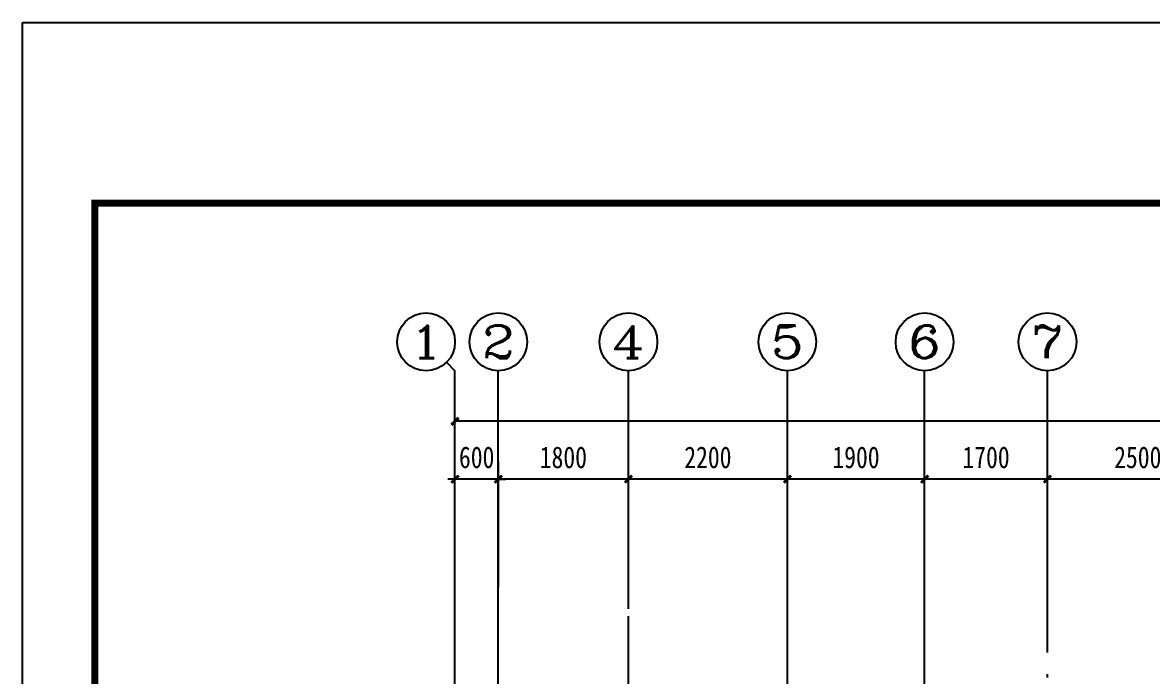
# Model space of a CAD drawing. Extents: x -144902 to 588294, y -160863 to 65494.
# Drawn here: x 100167 to 115790, y -9880 to -845 of the extents above; entities that cross this region are included whole.
import ezdxf
from ezdxf.enums import TextEntityAlignment as Align

# ---------------------------------------------------------------- set-up
doc = ezdxf.new("R2010")
doc.units = 0
doc.header["$LTSCALE"] = 100
doc.linetypes.add('ACAD_ISO04W100', pattern=[30.5, 24, -3, 0.5, -3])
doc.layers.get('0').update_dxf_attribs({"linetype": 'CONTINUOUS'})
doc.layers.get('Defpoints').update_dxf_attribs({"linetype": 'CONTINUOUS'})
for name, color, linetype in [('1508', 2, 'CONTINUOUS'), ('AXIS', 3, 'CONTINUOUS'), ('AXIS_TEXT', 7, 'CONTINUOUS'), ('DOTE', 253, 'ACAD_ISO04W100'), ('HATCH', 254, 'CONTINUOUS'), ('tk', 7, 'CONTINUOUS')]:
    doc.layers.add(name, color=color, linetype=linetype)
doc.styles.add('_HZTXT', font='complex.shx', dxfattribs={"width": 0.7, "bigfont": 'tssdchn.shx'})
doc.styles.add('COMPLEX', font='COMPLEX')
doc.styles.add('DIM_FONT', font='SIMHEI.TTF', dxfattribs={"width": 0.8})
doc.dimstyles.new('DIMN', dxfattribs={"dimtxt": 300, "dimasz": 100, "dimexe": 250, "dimexo": 300, "dimgap": 150, "dimtad": 1, "dimdec": 0, "dimzin": 0, "dimdsep": 46, "dimtxsty": 'DIM_FONT', "dimblk": 'ARCHTICK', "dimcen": 0.09, "dimclrt": 7, "dimazin": 2, "dimtfac": 1, "dimtdec": 0, "dimtix": 1, "dimtmove": 2, "dimatfit": 3, "dimfxl": 1, "dimtolj": 1, "dimtzin": 0, "dimarcsym": 0})

# ---------------------------------------------------------------- blocks, each defined once
blk = doc.blocks.new('A1tk')
at = {"layer": 'tk', "color": 5}
blk.add_lwpolyline([(0, 0), (0, 59400), (84100, 59400), (84100, 0)], close=True, dxfattribs=at)
at = {"layer": 'tk', "const_width": 100}
blk.add_lwpolyline([(2500, 1000), (83100, 1000), (83100, 58400), (2500, 58400)], close=True, dxfattribs=at)
blk = doc.blocks.new('_ArchTick')
at = {"color": 0, "linetype": 'ByBlock', "const_width": 0.4}
blk.add_lwpolyline([(-0.5, -0.5), (0.5, 0.5)], dxfattribs=at)
blk = doc.blocks.new('*D1608')
at = {"layer": 'AXIS', "color": 0, "lineweight": -2}
for p, q in [((4027, 23103), (4027, 25650)), ((43127, 23103), (43127, 25650)), ((43127, 25400), (4027, 25400))]:
    blk.add_line(p, q, dxfattribs=at)
at = {"layer": 'Defpoints', "color": 0}
for p in [(4027, 25400), (4027, 22803), (43127, 22803)]:
    blk.add_point(p, dxfattribs=at)
at = {"layer": 'AXIS', "color": 0, "lineweight": -2, "xscale": 100, "yscale": 100, "zscale": 100, "rotation": 180}
blk.add_blockref('_ArchTick', (4027, 25400), dxfattribs=at)
at = {"layer": 'AXIS', "color": 0, "lineweight": -2, "xscale": 100, "yscale": 100, "zscale": 100}
blk.add_blockref('_ArchTick', (43127, 25400), dxfattribs=at)
at = {"layer": 'AXIS', "color": 7, "insert": (23577, 25700), "char_height": 300, "attachment_point": 5, "style": 'DIM_FONT'}
blk.add_mtext('\\A1;39100', dxfattribs=at)
blk = doc.blocks.new('*D1622')
at = {"layer": 'AXIS', "color": 0, "lineweight": -2}
for p, q in [((12227, 23103), (12227, 24850)), ((14727, 23103), (14727, 24850)), ((14727, 24600), (12227, 24600))]:
    blk.add_line(p, q, dxfattribs=at)
at = {"layer": 'Defpoints', "color": 0}
for p in [(12227, 24600), (12227, 22803), (14727, 22803)]:
    blk.add_point(p, dxfattribs=at)
at = {"layer": 'AXIS', "color": 0, "lineweight": -2, "xscale": 100, "yscale": 100, "zscale": 100, "rotation": 180}
blk.add_blockref('_ArchTick', (12227, 24600), dxfattribs=at)
at = {"layer": 'AXIS', "color": 0, "lineweight": -2, "xscale": 100, "yscale": 100, "zscale": 100}
blk.add_blockref('_ArchTick', (14727, 24600), dxfattribs=at)
at = {"layer": 'AXIS', "color": 7, "insert": (13477, 24900), "char_height": 300, "attachment_point": 5, "style": 'DIM_FONT'}
blk.add_mtext('\\A1;2500', dxfattribs=at)
blk = doc.blocks.new('*D1623')
at = {"layer": 'AXIS', "color": 0, "lineweight": -2}
for p, q in [((10527, 23103), (10527, 24850)), ((12227, 23103), (12227, 24850)), ((12227, 24600), (10527, 24600))]:
    blk.add_line(p, q, dxfattribs=at)
at = {"layer": 'Defpoints', "color": 0}
for p in [(10527, 24600), (10527, 22803), (12227, 22803)]:
    blk.add_point(p, dxfattribs=at)
at = {"layer": 'AXIS', "color": 0, "lineweight": -2, "xscale": 100, "yscale": 100, "zscale": 100, "rotation": 180}
blk.add_blockref('_ArchTick', (10527, 24600), dxfattribs=at)
at = {"layer": 'AXIS', "color": 0, "lineweight": -2, "xscale": 100, "yscale": 100, "zscale": 100}
blk.add_blockref('_ArchTick', (12227, 24600), dxfattribs=at)
at = {"layer": 'AXIS', "color": 7, "insert": (11377, 24900), "char_height": 300, "attachment_point": 5, "style": 'DIM_FONT'}
blk.add_mtext('\\A1;1700', dxfattribs=at)
blk = doc.blocks.new('*D1624')
at = {"layer": 'AXIS', "color": 0, "lineweight": -2}
for p, q in [((8627, 23103), (8627, 24850)), ((10527, 23103), (10527, 24850)), ((10527, 24600), (8627, 24600))]:
    blk.add_line(p, q, dxfattribs=at)
at = {"layer": 'Defpoints', "color": 0}
for p in [(8627, 24600), (8627, 22803), (10527, 22803)]:
    blk.add_point(p, dxfattribs=at)
at = {"layer": 'AXIS', "color": 0, "lineweight": -2, "xscale": 100, "yscale": 100, "zscale": 100, "rotation": 180}
blk.add_blockref('_ArchTick', (8627, 24600), dxfattribs=at)
at = {"layer": 'AXIS', "color": 0, "lineweight": -2, "xscale": 100, "yscale": 100, "zscale": 100}
blk.add_blockref('_ArchTick', (10527, 24600), dxfattribs=at)
at = {"layer": 'AXIS', "color": 7, "insert": (9577, 24900), "char_height": 300, "attachment_point": 5, "style": 'DIM_FONT'}
blk.add_mtext('\\A1;1900', dxfattribs=at)
blk = doc.blocks.new('*D1625')
at = {"layer": 'AXIS', "color": 0, "lineweight": -2}
for p, q in [((6427, 23103), (6427, 24850)), ((8627, 23103), (8627, 24850)), ((8627, 24600), (6427, 24600))]:
    blk.add_line(p, q, dxfattribs=at)
at = {"layer": 'Defpoints', "color": 0}
for p in [(6427, 24600), (6427, 22803), (8627, 22803)]:
    blk.add_point(p, dxfattribs=at)
at = {"layer": 'AXIS', "color": 0, "lineweight": -2, "xscale": 100, "yscale": 100, "zscale": 100, "rotation": 180}
blk.add_blockref('_ArchTick', (6427, 24600), dxfattribs=at)
at = {"layer": 'AXIS', "color": 0, "lineweight": -2, "xscale": 100, "yscale": 100, "zscale": 100}
blk.add_blockref('_ArchTick', (8627, 24600), dxfattribs=at)
at = {"layer": 'AXIS', "color": 7, "insert": (7527, 24900), "char_height": 300, "attachment_point": 5, "style": 'DIM_FONT'}
blk.add_mtext('\\A1;2200', dxfattribs=at)
blk = doc.blocks.new('*D1626')
at = {"layer": 'AXIS', "color": 0, "lineweight": -2}
for p, q in [((4627, 23103), (4627, 24850)), ((6427, 23103), (6427, 24850)), ((6427, 24600), (4627, 24600))]:
    blk.add_line(p, q, dxfattribs=at)
at = {"layer": 'Defpoints', "color": 0}
for p in [(4627, 24600), (4627, 22803), (6427, 22803)]:
    blk.add_point(p, dxfattribs=at)
at = {"layer": 'AXIS', "color": 0, "lineweight": -2, "xscale": 100, "yscale": 100, "zscale": 100, "rotation": 180}
blk.add_blockref('_ArchTick', (4627, 24600), dxfattribs=at)
at = {"layer": 'AXIS', "color": 0, "lineweight": -2, "xscale": 100, "yscale": 100, "zscale": 100}
blk.add_blockref('_ArchTick', (6427, 24600), dxfattribs=at)
at = {"layer": 'AXIS', "color": 7, "insert": (5527, 24900), "char_height": 300, "attachment_point": 5, "style": 'DIM_FONT'}
blk.add_mtext('\\A1;1800', dxfattribs=at)
blk = doc.blocks.new('*D1627')
at = {"layer": 'AXIS', "color": 0, "lineweight": -2}
for p, q in [((4027, 23103), (4027, 24850)), ((4627, 23103), (4627, 24850)), ((4027, 24600), (3927, 24600)), ((4627, 24600), (4027, 24600)), ((4627, 24600), (4727, 24600))]:
    blk.add_line(p, q, dxfattribs=at)
at = {"layer": 'Defpoints', "color": 0}
for p in [(4027, 24600), (4027, 22803), (4627, 22803)]:
    blk.add_point(p, dxfattribs=at)
at = {"layer": 'AXIS', "color": 0, "lineweight": -2, "xscale": 100, "yscale": 100, "zscale": 100}
blk.add_blockref('_ArchTick', (4027, 24600), dxfattribs=at)
at = {"layer": 'AXIS', "color": 0, "lineweight": -2, "xscale": 100, "yscale": 100, "zscale": 100, "rotation": 180}
blk.add_blockref('_ArchTick', (4627, 24600), dxfattribs=at)
at = {"layer": 'AXIS', "color": 7, "insert": (4327, 24900), "char_height": 300, "attachment_point": 5, "style": 'DIM_FONT'}
blk.add_mtext('\\A1;600', dxfattribs=at)
blk = doc.blocks.new('_AXISO')
blk.add_circle((0, 0), 0.5)
at = {"layer": 'AXIS_TEXT', "style": 'COMPLEX', "width": 1.041667}
blk.add_attdef('A', text='', height=0.56, dxfattribs=at).set_placement((-0.25, -0.28), (0.25, -0.28), align=Align.FIT)
blk = doc.blocks.new('2012122711173158')
at = {"layer": 'AXIS'}
for p, q in [((3909.6, 26217.2, 0), (4026.8, 26100, 0)), ((4026.8, 22802.6, 0), (4026.8, 26100, 0)), ((4626.8, 22802.6, 0), (4626.8, 26100, 0)), ((6426.8, 22802.6, 0), (6426.8, 26100, 0)), ((8626.8, 22802.6, 0), (8626.8, 26100, 0)), ((10526.8, 22802.6, 0), (10526.8, 26100, 0)), ((12226.8, 22802.6, 0), (12226.8, 26100, 0))]:
    blk.add_line(p, q, dxfattribs=at)
at = {"layer": 'DOTE'}
for p, q in [((4026.8, 3402.6, 0), (4026.8, 22802.6, 0)), ((4626.8, 3402.6, 0), (4626.8, 22802.6, 0)), ((6426.8, 20302.6, 0), (6426.8, 22802.6, 0)), ((8626.8, 3402.6, 0), (8626.8, 22802.6, 0)), ((10526.8, 3402.6, 0), (10526.8, 22802.6, 0)), ((12226.8, 16102.6, 0), (12226.8, 22802.6, 0))]:
    blk.add_line(p, q, dxfattribs=at)
at = {"layer": 'AXIS'}
ref = blk.add_blockref('_AXISO', (3626.8, 26500, 0), dxfattribs=dict(at, xscale=800, yscale=800, zscale=800))
ref.add_attrib('A', '1', dxfattribs={"layer": 'AXIS_TEXT', "height": 452.5, "style": '_HZTXT', "width": 2.333333}).set_placement((3400.5, 26273.8, 0), (3853.1, 26273.8, 0), align=Align.FIT)
ref = blk.add_blockref('_AXISO', (4626.8, 26500, 0), dxfattribs=dict(at, xscale=800, yscale=800, zscale=800))
ref.add_attrib('A', '2', dxfattribs={"layer": 'AXIS_TEXT', "height": 452.5, "style": '_HZTXT', "width": 1.5}).set_placement((4400.5, 26273.8, 0), (4853.1, 26273.8, 0), align=Align.FIT)
ref = blk.add_blockref('_AXISO', (6426.8, 26500, 0), dxfattribs=dict(at, xscale=800, yscale=800, zscale=800))
ref.add_attrib('A', '4', dxfattribs={"layer": 'AXIS_TEXT', "height": 452.5, "style": '_HZTXT', "width": 1.3125}).set_placement((6200.5, 26273.8, 0), (6653.1, 26273.8, 0), align=Align.FIT)
ref = blk.add_blockref('_AXISO', (8626.8, 26500, 0), dxfattribs=dict(at, xscale=800, yscale=800, zscale=800))
ref.add_attrib('A', '5', dxfattribs={"layer": 'AXIS_TEXT', "height": 452.5, "style": '_HZTXT', "width": 1.5}).set_placement((8400.5, 26273.8, 0), (8853.1, 26273.8, 0), align=Align.FIT)
ref = blk.add_blockref('_AXISO', (10526.8, 26500, 0), dxfattribs=dict(at, xscale=800, yscale=800, zscale=800))
ref.add_attrib('A', '6', dxfattribs={"layer": 'AXIS_TEXT', "height": 452.5, "style": '_HZTXT', "width": 1.5}).set_placement((10300.5, 26273.8, 0), (10753.1, 26273.8, 0), align=Align.FIT)
ref = blk.add_blockref('_AXISO', (12226.8, 26500, 0), dxfattribs=dict(at, xscale=800, yscale=800, zscale=800))
ref.add_attrib('A', '7', dxfattribs={"layer": 'AXIS_TEXT', "height": 452.5, "style": '_HZTXT', "width": 1.5}).set_placement((12000.5, 26273.8, 0), (12453.1, 26273.8, 0), align=Align.FIT)
for p1, p2, distance, picture, middle in [((43126.8, 22802.6, 0), (4026.8, 22802.6, 0), -2597.5, '*D1608', (23576.8, 25700, 0)), ((4626.8, 22802.6, 0), (4026.8, 22802.6, 0), -1797.5, '*D1627', (4326.8, 24900, 0)), ((6426.8, 22802.6, 0), (4626.8, 22802.6, 0), -1797.5, '*D1626', (5526.8, 24900, 0)), ((8626.8, 22802.6, 0), (6426.8, 22802.6, 0), -1797.5, '*D1625', (7526.8, 24900, 0)), ((10526.8, 22802.6, 0), (8626.8, 22802.6, 0), -1797.5, '*D1624', (9576.8, 24900, 0)), ((12226.8, 22802.6, 0), (10526.8, 22802.6, 0), -1797.5, '*D1623', (11376.8, 24900, 0)), ((14726.8, 22802.6, 0), (12226.8, 22802.6, 0), -1797.5, '*D1622', (13476.8, 24900, 0))]:
    dim = blk.add_aligned_dim(p1=p1, p2=p2, distance=distance, dimstyle='DIMN', dxfattribs=at)
    dim.commit()
    dim.dimension.update_dxf_attribs({"geometry": picture, "text_midpoint": middle})

msp = doc.modelspace()

# ---------------------------------------------------------------- block references
at = {"layer": '1508', "rotation": 270}
msp.add_blockref('A1tk', (100166.634, -844.592), dxfattribs=at)
at = {"layer": 'HATCH'}
msp.add_blockref('2012122711173158', (102124.361, -31763.504), dxfattribs=at)

doc.saveas('drawing.dxf')
